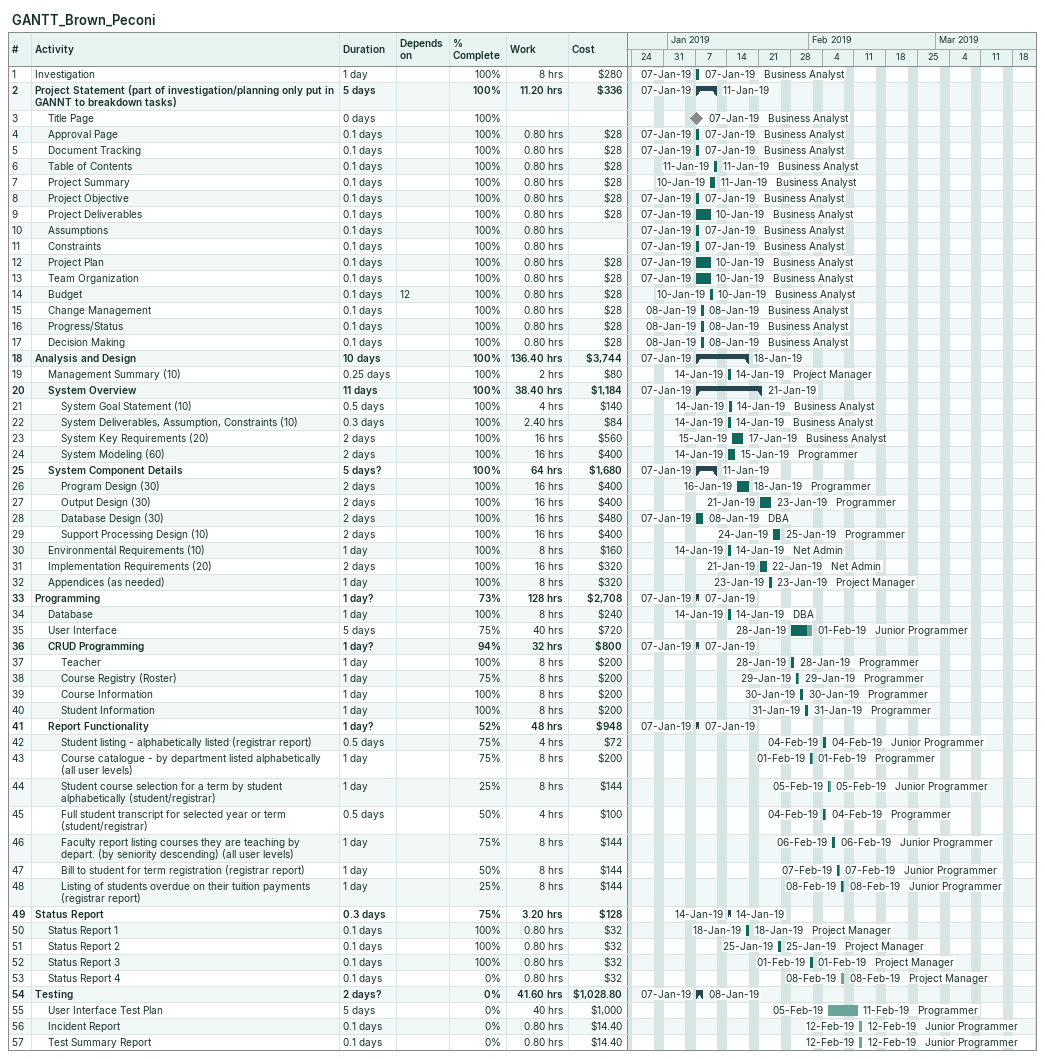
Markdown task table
GANTT_Brown_Peconi

| ID | Level | Task | Duration | Start | Finish | Predecessors | Resources | % complete | Work (h) | Cost ($) |
|---|---|---|---|---|---|---|---|---|---|---|
| 1 | 1 | Investigation | 1d | 2019-01-07 | 2019-01-07 |  | Business Analyst | 100 | 8 | 280 |
| 2 | 1 | **Project Statement (part of investigation/planning only put in GANNT to breakdown tasks)** | 5d | 2019-01-07 | 2019-01-11 |  |  | 100 | 11.20 | 336 |
| 3 | 2 | Title Page | 0d | 2019-01-07 | 2019-01-07 |  | Business Analyst | 100 |  |  |
| 4 | 2 | Approval Page | 0.1d | 2019-01-07 | 2019-01-07 |  | Business Analyst | 100 | 0.80 | 28 |
| 5 | 2 | Document Tracking | 0.1d | 2019-01-07 | 2019-01-07 |  | Business Analyst | 100 | 0.80 | 28 |
| 6 | 2 | Table of Contents | 0.1d | 2019-01-11 | 2019-01-11 |  | Business Analyst | 100 | 0.80 | 28 |
| 7 | 2 | Project Summary | 0.1d | 2019-01-10 | 2019-01-11 |  | Business Analyst | 100 | 0.80 | 28 |
| 8 | 2 | Project Objective | 0.1d | 2019-01-07 | 2019-01-07 |  | Business Analyst | 100 | 0.80 | 28 |
| 9 | 2 | Project Deliverables | 0.1d | 2019-01-07 | 2019-01-10 |  | Business Analyst | 100 | 0.80 | 28 |
| 10 | 2 | Assumptions | 0.1d | 2019-01-07 | 2019-01-07 |  | Business Analyst | 100 | 0.80 |  |
| 11 | 2 | Constraints | 0.1d | 2019-01-07 | 2019-01-07 |  | Business Analyst | 100 | 0.80 |  |
| 12 | 2 | Project Plan | 0.1d | 2019-01-07 | 2019-01-10 |  | Business Analyst | 100 | 0.80 | 28 |
| 13 | 2 | Team Organization | 0.1d | 2019-01-07 | 2019-01-10 |  | Business Analyst | 100 | 0.80 | 28 |
| 14 | 2 | Budget | 0.1d | 2019-01-10 | 2019-01-10 | 12 | Business Analyst | 100 | 0.80 | 28 |
| 15 | 2 | Change Management | 0.1d | 2019-01-08 | 2019-01-08 |  | Business Analyst | 100 | 0.80 | 28 |
| 16 | 2 | Progress/Status | 0.1d | 2019-01-08 | 2019-01-08 |  | Business Analyst | 100 | 0.80 | 28 |
| 17 | 2 | Decision Making | 0.1d | 2019-01-08 | 2019-01-08 |  | Business Analyst | 100 | 0.80 | 28 |
| 18 | 1 | **Analysis and Design** | 10d | 2019-01-07 | 2019-01-18 |  |  | 100 | 136.40 | 3744 |
| 19 | 2 | Management Summary (10) | 0.25d | 2019-01-14 | 2019-01-14 |  | Project Manager | 100 | 2 | 80 |
| 20 | 2 | **System Overview** | 11d | 2019-01-07 | 2019-01-21 |  |  | 100 | 38.40 | 1184 |
| 21 | 3 | System Goal Statement (10) | 0.5d | 2019-01-14 | 2019-01-14 |  | Business Analyst | 100 | 4 | 140 |
| 22 | 3 | System Deliverables, Assumption, Constraints (10) | 0.3d | 2019-01-14 | 2019-01-14 |  | Business Analyst | 100 | 2.40 | 84 |
| 23 | 3 | System Key Requirements (20) | 2d | 2019-01-15 | 2019-01-17 |  | Business Analyst | 100 | 16 | 560 |
| 24 | 3 | System Modeling (60) | 2d | 2019-01-14 | 2019-01-15 |  | Programmer | 100 | 16 | 400 |
| 25 | 2 | **System Component Details** | 5d? | 2019-01-07 | 2019-01-11 |  |  | 100 | 64 | 1680 |
| 26 | 3 | Program Design (30) | 2d | 2019-01-16 | 2019-01-18 |  | Programmer | 100 | 16 | 400 |
| 27 | 3 | Output Design (30) | 2d | 2019-01-21 | 2019-01-23 |  | Programmer | 100 | 16 | 400 |
| 28 | 3 | Database Design (30) | 2d | 2019-01-07 | 2019-01-08 |  | DBA | 100 | 16 | 480 |
| 29 | 3 | Support Processing Design (10) | 2d | 2019-01-24 | 2019-01-25 |  | Programmer | 100 | 16 | 400 |
| 30 | 2 | Environmental Requirements (10) | 1d | 2019-01-14 | 2019-01-14 |  | Net Admin | 100 | 8 | 160 |
| 31 | 2 | Implementation Requirements (20) | 2d | 2019-01-21 | 2019-01-22 |  | Net Admin | 100 | 16 | 320 |
| 32 | 2 | Appendices (as needed) | 1d | 2019-01-23 | 2019-01-23 |  | Project Manager | 100 | 8 | 320 |
| 33 | 1 | **Programming** | 1d? | 2019-01-07 | 2019-01-07 |  |  | 73 | 128 | 2708 |
| 34 | 2 | Database | 1d | 2019-01-14 | 2019-01-14 |  | DBA | 100 | 8 | 240 |
| 35 | 2 | User Interface | 5d | 2019-01-28 | 2019-02-01 |  | Junior Programmer | 75 | 40 | 720 |
| 36 | 2 | **CRUD Programming** | 1d? | 2019-01-07 | 2019-01-07 |  |  | 94 | 32 | 800 |
| 37 | 3 | Teacher | 1d | 2019-01-28 | 2019-01-28 |  | Programmer | 100 | 8 | 200 |
| 38 | 3 | Course Registry (Roster) | 1d | 2019-01-29 | 2019-01-29 |  | Programmer | 75 | 8 | 200 |
| 39 | 3 | Course Information | 1d | 2019-01-30 | 2019-01-30 |  | Programmer | 100 | 8 | 200 |
| 40 | 3 | Student Information | 1d | 2019-01-31 | 2019-01-31 |  | Programmer | 100 | 8 | 200 |
| 41 | 2 | **Report Functionality** | 1d? | 2019-01-07 | 2019-01-07 |  |  | 52 | 48 | 948 |
| 42 | 3 | Student listing - alphabetically listed (registrar report) | 0.5d | 2019-02-04 | 2019-02-04 |  | Junior Programmer | 75 | 4 | 72 |
| 43 | 3 | Course catalogue - by department listed alphabetically (all user levels) | 1d | 2019-02-01 | 2019-02-01 |  | Programmer | 75 | 8 | 200 |
| 44 | 3 | Student course selection for a term by student alphabetically (student/registrar) | 1d | 2019-02-05 | 2019-02-05 |  | Junior Programmer | 25 | 8 | 144 |
| 45 | 3 | Full student transcript for selected year or term (student/registrar) | 0.5d | 2019-02-04 | 2019-02-04 |  | Programmer | 50 | 4 | 100 |
| 46 | 3 | Faculty report listing courses they are teaching by depart. (by seniority descending) (all user levels) | 1d | 2019-02-06 | 2019-02-06 |  | Junior Programmer | 75 | 8 | 144 |
| 47 | 3 | Bill to student for term registration (registrar report) | 1d | 2019-02-07 | 2019-02-07 |  | Junior Programmer | 50 | 8 | 144 |
| 48 | 3 | Listing of students overdue on their tuition payments (registrar report) | 1d | 2019-02-08 | 2019-02-08 |  | Junior Programmer | 25 | 8 | 144 |
| 49 | 1 | **Status Report** | 0.3d | 2019-01-14 | 2019-01-14 |  |  | 75 | 3.20 | 128 |
| 50 | 2 | Status Report 1 | 0.1d | 2019-01-18 | 2019-01-18 |  | Project Manager | 100 | 0.80 | 32 |
| 51 | 2 | Status Report 2 | 0.1d | 2019-01-25 | 2019-01-25 |  | Project Manager | 100 | 0.80 | 32 |
| 52 | 2 | Status Report 3 | 0.1d | 2019-02-01 | 2019-02-01 |  | Project Manager | 100 | 0.80 | 32 |
| 53 | 2 | Status Report 4 | 0.1d | 2019-02-08 | 2019-02-08 |  | Project Manager | 0 | 0.80 | 32 |
| 54 | 1 | **Testing** | 2d? | 2019-01-07 | 2019-01-08 |  |  | 0 | 41.60 | 1028.80 |
| 55 | 2 | User Interface Test Plan | 5d | 2019-02-05 | 2019-02-11 |  | Programmer | 0 | 40 | 1000 |
| 56 | 2 | Incident Report | 0.1d | 2019-02-12 | 2019-02-12 |  | Junior Programmer | 0 | 0.80 | 14.40 |
| 57 | 2 | Test Summary Report | 0.1d | 2019-02-12 | 2019-02-12 |  | Junior Programmer | 0 | 0.80 | 14.40 |
